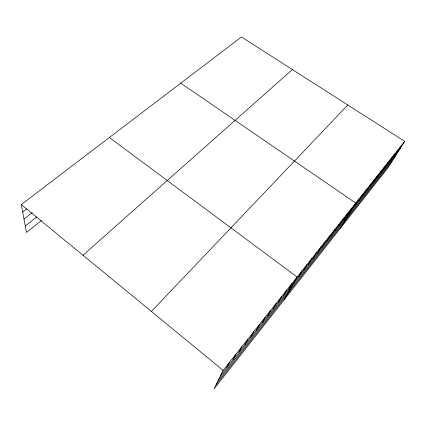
<?xml version="1.0" encoding="UTF-8"?>
<svg xmlns="http://www.w3.org/2000/svg" width="426" height="426" viewBox="0 0 426 426"><rect width="100%" height="100%" fill="white"/><g stroke="black" fill="none" stroke-linecap="round" stroke-linejoin="round"><path stroke-width="0.64" d="M404.7 141.368L223.091 370.327L213.974 389.029L388.214 167.423L404.7 141.368L241.43 36.971L21.3 204.581L26.518 232.452L41.359 220.583M226.898 367.457L229.465 362.292M233.049 359.688L235.711 354.416M239.082 352.062L241.84 346.689M244.998 344.586L247.847 339.117M250.802 337.248L253.742 331.689M256.505 330.043L259.519 324.404M262.096 322.977L265.19 317.253M267.587 316.039L270.755 310.234M272.981 309.223L276.218 303.349M278.274 302.529L281.586 296.587M283.476 295.958L286.847 289.946M288.583 289.504L292.023 283.428M284.089 299.851L297.103 277.022L109.381 137.513M298.535 276.927L302.093 270.734M303.381 270.798L306.992 264.551M308.147 264.775L311.811 258.475M312.833 258.859L316.545 252.506M317.439 253.033L321.199 246.638M321.971 247.309L325.773 240.871M326.422 241.68L330.272 235.2M330.805 236.142L334.698 229.625M335.118 230.695L339.048 224.14M339.362 225.333L343.329 218.74M343.532 220.061L347.541 213.431M347.643 214.869L351.684 208.207M340.528 228.07L355.758 203.069L180.768 83.161M355.497 204.943L359.597 198.228M359.251 200.199L363.383 193.463M362.947 195.523L367.105 188.766M366.589 190.923L370.78 184.138M370.183 186.38L374.395 179.575M373.724 181.907L377.958 175.086M377.212 177.498L381.472 170.656M380.652 173.153L384.934 166.289M384.044 168.866L388.347 161.992M387.388 164.638L391.707 157.748M390.685 160.474L395.024 153.568M393.938 156.363L398.294 149.446M397.144 152.306L401.521 145.378M216.088 384.694L392.096 161.289M220.625 375.386L400.312 148.307M218.346 380.061L396.207 154.792M151.39 311.433L347.824 105.004M82.969 255.233L292.396 69.56M25.299 225.956L36.865 216.813M24.005 219.033L32.238 212.601M22.7 212.073L26.907 208.831M21.3 204.581L223.091 370.327"/></g></svg>
